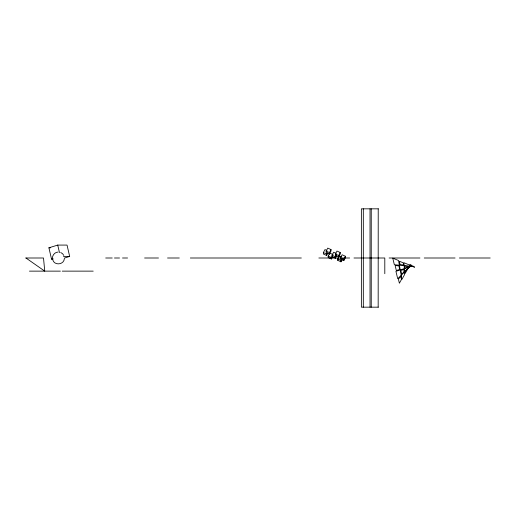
<?xml version="1.0" encoding="UTF-8"?>
<svg xmlns="http://www.w3.org/2000/svg" width="516" height="516" viewBox="0 0 516 516"><rect width="100%" height="100%" fill="white"/><g stroke="black" fill="none" stroke-linecap="round" stroke-linejoin="round"><path stroke-width="0.77" d="M52.477 258C52.4 254.923 55.064 252.13 58.14 252.053M64.358 258.58C64.107 264.714 54.554 265.895 52.819 260.006M327.918 253.098L326.634 255.491L323.377 254.007L323.377 252.582L324.99 249.589L326.938 250.473M326.157 251.099L327.77 248.106L331.02 249.583L331.02 251.015L329.414 254.007L326.157 252.53L326.157 251.099L329.414 252.576L329.414 254.007M326.634 255.491L326.634 254.059L327.279 252.859M329.414 252.576L331.02 249.583M332.723 256.607L331.433 259L328.176 257.523L328.176 256.091L329.788 253.098L333.039 254.582M336.58 255.755L335.29 258.148L332.04 256.671L332.04 255.239L333.646 252.253L336.251 253.433M331.433 259L331.433 257.568L332.723 255.175M335.374 254.04L336.987 251.053L340.238 252.53L340.238 253.962L338.631 256.949L335.374 255.472L335.374 254.04L338.631 255.523L338.631 256.949M335.29 258.148L335.29 256.723L336.258 254.923M338.631 255.523L340.238 252.53M342.269 259.419L340.979 261.812L337.728 260.335L337.728 258.903L339.335 255.91L341.289 256.8M337.728 260.335L338.373 259.135M340.528 257.755L342.134 254.769L345.391 256.246L345.391 257.678L343.785 260.664L340.528 259.187L340.528 257.755L343.785 259.238L343.785 260.664M340.979 261.812L340.979 260.38L341.624 259.187M343.785 259.238L345.391 256.246M407.524 269.255L410.181 264.456L411.278 265.089L397.713 278.75L395.927 271.319L412.69 265.908L413.942 266.637L394.347 264.721L392.76 258.135L398.533 260.509L401.945 279.35L404.641 274.48L403.976 262.747L409.827 265.153L405.131 273.506L405.028 271.7L407.524 269.191M408.833 267.572L409.252 266.824L411.865 265.979L410.942 265.45M53.096 259.161L51.548 259.161L48.91 247.809L57.721 245.081L67.035 245.081L69.673 256.439L64.532 258.026M51.548 259.161L53.013 258.71M378.402 208.832L361.374 208.832L361.374 307.168L378.402 307.168M48.91 247.809L50.465 247.809M63.462 256.439L69.673 256.439M25.8 258L43.512 258L44.737 271.132L25.955 258M105.696 258L112.217 258M114.455 258L119.519 258M122.498 258L127.575 258M144.596 258L158.489 258M167.539 258L179.304 258M190.333 258L301.344 258M318.849 258L349.667 258M353.982 258L384.801 258L384.801 273.699M389.116 258L419.934 258M424.249 258L455.067 258M459.382 258L490.2 258M29.438 271.132L60.391 271.132M62.262 271.132L93.209 271.132M60.707 252.498L62.642 253.788L63.81 255.452M332.04 255.239L335.29 256.723M337.728 258.903L340.979 260.38M323.377 252.582L326.634 254.059M328.176 256.091L331.433 257.568M57.721 245.081L59.482 252.653M378.222 208.832L378.17 307.168M371.236 208.832L371.236 307.168M370.03 208.832L370.03 307.168M363.322 208.832L363.322 307.168M401.448 279.485L399.378 283.226L398.371 279.046L400.906 276.499L401.448 279.485M408.73 266.372L408.279 267.185L404.815 268.301L404.686 265.979L408.73 266.372M410.317 265.482L409.865 266.295L413.58 266.656L414.567 267.23L410.317 265.482M404.028 271.913L401.603 274.357L400.887 270.442L403.893 269.475L404.028 271.913M399.616 269.468L396.333 270.526L395.133 265.514L398.965 265.888L399.616 269.468M403.415 264.914L400.048 264.585L399.442 261.251L403.299 262.838L403.415 264.914"/></g></svg>
